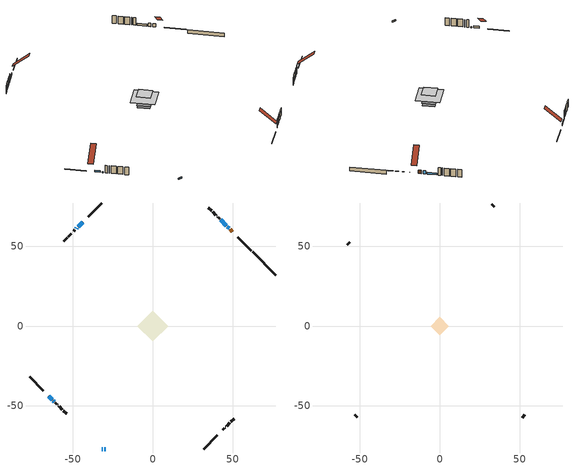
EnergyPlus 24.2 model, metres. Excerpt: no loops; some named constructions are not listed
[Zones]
conditioned space
 floor outside (Floor1 construction): -1.64,0 0,1.64 1.64,0 0,-1.64 z0.91
 floor adiabatic (AdiabaticFloorConstruction): -9.57,0 0,9.57 9.57,0 0,-9.57 z3.35
 floor foundation (Slab1 construction): -5.02,0 0,5.02 5.02,0 0,-5.02 z-1.5
 floor foundation (Slab2 construction): -5.4,0 0,5.4 5.4,0 0,-5.4 z0
 wall outside (RimJoist1 construction): 31.9,-77.02 40.49,-68.43 / -77.02,-31.9 -68.43,-40.49 / -31.9,77.02 -40.49,68.43 / 61.82,47.1 53.23,55.69 z0.91:1.21
 wall outside (AdiabaticWallConstruction 1): 49.8,59.13 48.49,60.43 z0.91:2.94
 wall outside (AdiabaticWallConstruction): -31.9,-77.02 -31.34,-77.02 z0.91:1.73; 47.84,61.09 46.76,62.16 z0.91:2.97; -43.93,64.99 -46.8,62.12 / -64.99,-43.93 -62.84,-46.08 / 46.1,62.82 42.51,66.41 z0.91:2.13; -47.45,61.47 -48.03,60.89 / -62.19,-46.74 -61.61,-47.32 z0.91:1.42; -30.42,-77.02 -29.5,-77.02 z0.91:1.83
 wall outside (Wall1 construction): 43.93,-64.99 44.86,-64.06 / -60.95,-47.97 -60.02,-48.9 / -48.69,60.23 -49.62,59.3 / 41.86,67.07 40.92,68 z0.91:5.79
 wall outside (Wall2 construction): 45.52,-63.41 45.6,-63.32 / -59.36,-49.56 -59.28,-49.65 / -50.28,58.65 -50.36,58.56 / 40.27,68.65 40.18,68.74 z0.91:5.79
 wall outside (Wall3 construction): 46.26,-62.66 48.27,-60.65 / -58.62,-50.3 -56.61,-52.31 / -51.02,57.9 -53.03,55.89 / 39.52,69.4 37.51,71.41 z0.91:5.79
 wall outside (Wall4 construction): 48.93,-59.99 50.96,-57.96 / -55.95,-52.97 -53.92,-55.01 / -53.69,55.23 -55.72,53.2 / 36.86,72.07 34.82,74.1 z0.91:5.79
 wall foundation (FoundationWall1 construction): 77.02,31.9 62.48,46.44 z-1.5:0.91
 window (WindowConstruction 6): -31.9,-77.02 -31.34,-77.02 z0.91:1.72
 window (WindowConstruction 3): 47.84,61.09 46.76,62.16 z0.91:2.97
 window (WindowConstruction 4): -43.93,64.99 -46.8,62.12 z0.91:2.13
 window (WindowConstruction 5): -47.46,61.47 -48.03,60.89 z0.91:1.42
 window (WindowConstruction 7): -30.42,-77.02 -29.5,-77.02 z0.91:1.82
 window (WindowConstruction): -64.99,-43.93 -62.84,-46.08 z0.91:2.13
 window (WindowConstruction 1): -62.18,-46.74 -61.61,-47.31 z0.91:1.42
 window (WindowConstruction 2): 46.1,62.82 42.51,66.41 z0.91:2.13
 door (Door): 49.8,59.13 48.49,60.43 z0.91:2.94
 ceiling adiabatic (AdiabaticFloorConstruction): 0,-9.57 9.57,0 0,9.57 -9.57,0 z3.35
attic - vented
 floor to conditioned space (Floor2 construction Reversed): -5.65,0 0,5.65 5.65,0 0,-5.65 z5.79; -5.05,0 0,5.05 5.05,0 0,-5.05 z5.79
 wall outside (Wall5 construction): 51.62,-57.3 53.23,-55.7 / -53.26,-55.66 -51.65,-57.27 / -56.38,52.54 -57.99,50.94 / 34.16,74.76 32.56,76.36 z0.91:5.79
 roof outside (Roof1 construction): 43.27,-65.65,5.79 36.74,-59.12,13.48 34.62,-61.25,13.48 41.15,-67.78,5.79; -65.65,-43.27,5.79 -59.12,-36.74,13.48 -61.25,-34.62,13.48 -67.78,-41.15,5.79; -43.27,65.65,5.79 -36.74,59.12,13.48 -34.62,61.25,13.48 -41.15,67.78,5.79; 50.45,58.47,5.79 43.92,51.94,13.48 46.05,49.82,13.48 52.58,56.35,5.79
[Material] Roughness=Rough; Thermal Absorptance=0.9
Name | Thickness {m} | Conductivity {W/m-K} | Density {kg/m3} | Specific Heat {J/kg-K} | Solar Absorptance | Visible Absorptance
ceiling stud and cavity | 0.1397 | 0.0760664 | 65.682 | 1177.47 | 0.7 | 0.7
gypsum board | 0.0127 | 0.160291 | 801 | 837.4 | 0.6 | 0.6
[Construction]
Floor2 construction; Floor3 construction: ceiling stud and cavity, gypsum board
[Schedule:Day:Interval]
interior lighting schedule day: No, 01:00, 0.108182, 04:00, 0.0901515, 05:00, 0.0991667, 06:00, 0.162273, 07:00, 0.270455, 08:00, 0.342576, 10:00, 0.369621, 11:00, 0.351591, 12:00, 0.333561, 13:00, 0.324545, 14:00, 0.31553, 15:00, 0.333561, 16:00, 0.369621, 17:00, 0.450758, 18:00, 0.585985, 19:00, 0.775303, 20:00, 0.955606, 21:00, 0.991667, 22:00, 0.712197, 23:00, 0.360606, 24:00, 0.162273
interior lighting schedule day 1: No, 01:00, 0.100909, 04:00, 0.0840909, 05:00, 0.0925, 06:00, 0.151364, 07:00, 0.252273, 08:00, 0.319545, 10:00, 0.344773, 11:00, 0.327955, 12:00, 0.311136, 13:00, 0.302727, 14:00, 0.294318, 15:00, 0.311136, 16:00, 0.344773, 17:00, 0.420455, 18:00, 0.546591, 19:00, 0.723182, 20:00, 0.891364, 21:00, 0.925, 22:00, 0.664318, 23:00, 0.336364, 24:00, 0.151364
interior lighting schedule day 2: No, 01:00, 0.0927273, 04:00, 0.0772727, 05:00, 0.085, 06:00, 0.139091, 07:00, 0.231818, 08:00, 0.293636, 10:00, 0.316818, 11:00, 0.301364, 12:00, 0.285909, 13:00, 0.278182, 14:00, 0.270455, 15:00, 0.285909, 16:00, 0.316818, 17:00, 0.386364, 18:00, 0.502273, 19:00, 0.664545, 20:00, 0.819091, 21:00, 0.85, 22:00, 0.610455, 23:00, 0.309091, 24:00, 0.139091
interior lighting schedule day 3: No, 01:00, 0.0845455, 04:00, 0.0704545, 05:00, 0.0775, 06:00, 0.126818, 07:00, 0.211364, 08:00, 0.267727, 10:00, 0.288864, 11:00, 0.274773, 12:00, 0.260682, 13:00, 0.253636, 14:00, 0.246591, 15:00, 0.260682, 16:00, 0.288864, 17:00, 0.352273, 18:00, 0.457955, 19:00, 0.605909, 20:00, 0.746818, 21:00, 0.775, 22:00, 0.556591, 23:00, 0.281818, 24:00, 0.126818
interior lighting schedule day 4: No, 01:00, 0.0763636, 04:00, 0.0636364, 05:00, 0.07, 06:00, 0.114545, 07:00, 0.190909, 08:00, 0.241818, 10:00, 0.260909, 11:00, 0.248182, 12:00, 0.235455, 13:00, 0.229091, 14:00, 0.222727, 15:00, 0.235455, 16:00, 0.260909, 17:00, 0.318182, 18:00, 0.413636, 19:00, 0.547273, 20:00, 0.674545, 21:00, 0.7, 22:00, 0.502727, 23:00, 0.254545, 24:00, 0.114545
interior lighting schedule day 5: No, 01:00, 0.0727273, 04:00, 0.0606061, 05:00, 0.0666667, 06:00, 0.109091, 07:00, 0.181818, 08:00, 0.230303, 10:00, 0.248485, 11:00, 0.236364, 12:00, 0.224242, 13:00, 0.218182, 14:00, 0.212121, 15:00, 0.224242, 16:00, 0.248485, 17:00, 0.30303, 18:00, 0.393939, 19:00, 0.521212, 20:00, 0.642424, 21:00, 0.666667, 22:00, 0.478788, 23:00, 0.242424, 24:00, 0.109091
interior lighting schedule day 6: No, 01:00, 0.0745455, 04:00, 0.0621212, 05:00, 0.0683333, 06:00, 0.111818, 07:00, 0.186364, 08:00, 0.236061, 10:00, 0.254697, 11:00, 0.242273, 12:00, 0.229848, 13:00, 0.223636, 14:00, 0.217424, 15:00, 0.229848, 16:00, 0.254697, 17:00, 0.310606, 18:00, 0.403788, 19:00, 0.534242, 20:00, 0.658485, 21:00, 0.683333, 22:00, 0.490758, 23:00, 0.248485, 24:00, 0.111818
interior lighting schedule day 7: No, 01:00, 0.08, 04:00, 0.0666667, 05:00, 0.0733333, 06:00, 0.12, 07:00, 0.2, 08:00, 0.253333, 10:00, 0.273333, 11:00, 0.26, 12:00, 0.246667, 13:00, 0.24, 14:00, 0.233333, 15:00, 0.246667, 16:00, 0.273333, 17:00, 0.333333, 18:00, 0.433333, 19:00, 0.573333, 20:00, 0.706667, 21:00, 0.733333, 22:00, 0.526667, 23:00, 0.266667, 24:00, 0.12
interior lighting schedule day 8: No, 01:00, 0.0890909, 04:00, 0.0742424, 05:00, 0.0816667, 06:00, 0.133636, 07:00, 0.222727, 08:00, 0.282121, 10:00, 0.304394, 11:00, 0.289545, 12:00, 0.274697, 13:00, 0.267273, 14:00, 0.259848, 15:00, 0.274697, 16:00, 0.304394, 17:00, 0.371212, 18:00, 0.482576, 19:00, 0.638485, 20:00, 0.78697, 21:00, 0.816667, 22:00, 0.586515, 23:00, 0.29697, 24:00, 0.133636
interior lighting schedule day 9: No, 01:00, 0.0972727, 04:00, 0.0810606, 05:00, 0.0891667, 06:00, 0.145909, 07:00, 0.243182, 08:00, 0.30803, 10:00, 0.332348, 11:00, 0.316136, 12:00, 0.299924, 13:00, 0.291818, 14:00, 0.283712, 15:00, 0.299924, 16:00, 0.332348, 17:00, 0.405303, 18:00, 0.526894, 19:00, 0.697121, 20:00, 0.859242, 21:00, 0.891667, 22:00, 0.640379, 23:00, 0.324242, 24:00, 0.145909
interior lighting schedule day 10: No, 01:00, 0.105455, 04:00, 0.0878788, 05:00, 0.0966667, 06:00, 0.158182, 07:00, 0.263636, 08:00, 0.333939, 10:00, 0.360303, 11:00, 0.342727, 12:00, 0.325152, 13:00, 0.316364, 14:00, 0.307576, 15:00, 0.325152, 16:00, 0.360303, 17:00, 0.439394, 18:00, 0.571212, 19:00, 0.755758, 20:00, 0.931515, 21:00, 0.966667, 22:00, 0.694242, 23:00, 0.351515, 24:00, 0.158182
interior lighting schedule day 11: No, 01:00, 0.109091, 04:00, 0.0909091, 05:00, 0.1, 06:00, 0.163636, 07:00, 0.272727, 08:00, 0.345455, 10:00, 0.372727, 11:00, 0.354545, 12:00, 0.336364, 13:00, 0.327273, 14:00, 0.318182, 15:00, 0.336364, 16:00, 0.372727, 17:00, 0.454545, 18:00, 0.590909, 19:00, 0.781818, 20:00, 0.963636, 21:00, 1, 22:00, 0.718182, 23:00, 0.363636, 24:00, 0.163636
interior lighting schedule default day; occupants schedule default day; clothes dryer schedule default day; cooking range schedule default day; misc plug loads schedule default day; general water use schedule default day; heating setpoint default day; cooling setpoint default day; clothes dryer exhaust 0 schedule default day; cooling season schedule day; cooling season schedule day 2; cooling season schedule default day; exterior lighting schedule default day; natural vent schedule default day: No, 24:00, 0
occupants schedule day: No, 05:00, 0.426829, 06:00, 0.719512, 07:00, 1, 08:00, 0.670732, 09:00, 0.329268, 14:00, 0.170732, 15:00, 0.231707, 16:00, 0.329268, 17:00, 0.5, 18:00, 0.670732, 19:00, 0.829268, 21:00, 1, 22:00, 0.853659, 23:00, 0.646341, 24:00, 0.426829
clothes dryer schedule day; clothes dryer exhaust 0 schedule day: No, 01:00, 0.123457, 02:00, 0.0740741, 03:00, 0.0493827, 04:00, 0.0246914, 05:00, 0.0493827, 06:00, 0.0740741, 07:00, 0.197531, 08:00, 0.395062, 09:00, 0.592593, 10:00, 0.839506, 11:00, 0.962963, 12:00, 1, 13:00, 0.91358, 14:00, 0.82716, 15:00, 0.716049, 16:00, 0.753086, 17:00, 0.679012, 18:00, 0.666667, 20:00, 0.62963, 21:00, 0.641975, 22:00, 0.666667, 23:00, 0.54321, 24:00, 0.296296
cooking range schedule day: No, 05:00, 0.0597015, 06:00, 0.11194, 07:00, 0.171642, 08:00, 0.291045, 11:00, 0.343284, 12:00, 0.402985, 13:00, 0.462687, 14:00, 0.343284, 15:00, 0.291045, 16:00, 0.402985, 17:00, 0.567164, 18:00, 1, 19:00, 0.850746, 20:00, 0.432836, 21:00, 0.291045, 22:00, 0.231343, 23:00, 0.171642, 24:00, 0.11194
misc plug loads schedule day: No, 06:00, 0.705882, 07:00, 0.745098, 08:00, 0.803922, 15:00, 0.823529, 16:00, 0.862745, 17:00, 0.921569, 18:00, 0.980392, 19:00, 1, 20:00, 0.980392, 21:00, 0.941176, 22:00, 0.862745, 23:00, 0.784314, 24:00, 0.72549
general water use schedule day: No, 01:00, 0.315068, 03:00, 0.287671, 04:00, 0.342466, 05:00, 0.369863, 06:00, 0.520548, 07:00, 0.60274, 08:00, 0.534247, 10:00, 0.506849, 11:00, 0.465753, 14:00, 0.479452, 15:00, 0.534247, 16:00, 0.589041, 17:00, 0.69863, 18:00, 0.876712, 19:00, 0.890411, 20:00, 0.986301, 21:00, 1, 22:00, 0.863014, 23:00, 0.616438, 24:00, 0.465753
heating setpoint day: No, 24:00, 21
cooling setpoint day: No, 24:00, 25
cooling season schedule day 1: No, 24:00, 1
exterior lighting schedule day: No, 01:00, 0.566667, 03:00, 0.524167, 05:00, 0.495833, 06:00, 0.5525, 07:00, 0.623333, 08:00, 0.580833, 09:00, 0.439167, 10:00, 0.354167, 12:00, 0.34, 13:00, 0.354167, 14:00, 0.396667, 15:00, 0.425, 16:00, 0.495833, 17:00, 0.623333, 18:00, 0.793333, 19:00, 0.906667, 20:00, 0.963333, 21:00, 0.991667, 22:00, 0.920833, 23:00, 0.793333, 24:00, 0.665833
exterior lighting schedule day 1: No, 01:00, 0.528571, 03:00, 0.488929, 05:00, 0.4625, 06:00, 0.515357, 07:00, 0.581429, 08:00, 0.541786, 09:00, 0.409643, 10:00, 0.330357, 12:00, 0.317143, 13:00, 0.330357, 14:00, 0.37, 15:00, 0.396429, 16:00, 0.4625, 17:00, 0.581429, 18:00, 0.74, 19:00, 0.845714, 20:00, 0.898571, 21:00, 0.925, 22:00, 0.858929, 23:00, 0.74, 24:00, 0.621071
exterior lighting schedule day 10: No, 01:00, 0.552381, 03:00, 0.510952, 05:00, 0.483333, 06:00, 0.538571, 07:00, 0.607619, 08:00, 0.56619, 09:00, 0.428095, 10:00, 0.345238, 12:00, 0.331429, 13:00, 0.345238, 14:00, 0.386667, 15:00, 0.414286, 16:00, 0.483333, 17:00, 0.607619, 18:00, 0.773333, 19:00, 0.88381, 20:00, 0.939048, 21:00, 0.966667, 22:00, 0.897619, 23:00, 0.773333, 24:00, 0.649048
exterior lighting schedule day 11: No, 01:00, 0.571429, 03:00, 0.528571, 05:00, 0.5, 06:00, 0.557143, 07:00, 0.628571, 08:00, 0.585714, 09:00, 0.442857, 10:00, 0.357143, 12:00, 0.342857, 13:00, 0.357143, 14:00, 0.4, 15:00, 0.428571, 16:00, 0.5, 17:00, 0.628571, 18:00, 0.8, 19:00, 0.914286, 20:00, 0.971429, 21:00, 1, 22:00, 0.928571, 23:00, 0.8, 24:00, 0.671429
exterior lighting schedule day 2: No, 01:00, 0.485714, 03:00, 0.449286, 05:00, 0.425, 06:00, 0.473571, 07:00, 0.534286, 08:00, 0.497857, 09:00, 0.376429, 10:00, 0.303571, 12:00, 0.291429, 13:00, 0.303571, 14:00, 0.34, 15:00, 0.364286, 16:00, 0.425, 17:00, 0.534286, 18:00, 0.68, 19:00, 0.777143, 20:00, 0.825714, 21:00, 0.85, 22:00, 0.789286, 23:00, 0.68, 24:00, 0.570714
exterior lighting schedule day 3: No, 01:00, 0.442857, 03:00, 0.409643, 05:00, 0.3875, 06:00, 0.431786, 07:00, 0.487143, 08:00, 0.453929, 09:00, 0.343214, 10:00, 0.276786, 12:00, 0.265714, 13:00, 0.276786, 14:00, 0.31, 15:00, 0.332143, 16:00, 0.3875, 17:00, 0.487143, 18:00, 0.62, 19:00, 0.708571, 20:00, 0.752857, 21:00, 0.775, 22:00, 0.719643, 23:00, 0.62, 24:00, 0.520357
exterior lighting schedule day 4: No, 01:00, 0.4, 03:00, 0.37, 05:00, 0.35, 06:00, 0.39, 07:00, 0.44, 08:00, 0.41, 09:00, 0.31, 10:00, 0.25, 12:00, 0.24, 13:00, 0.25, 14:00, 0.28, 15:00, 0.3, 16:00, 0.35, 17:00, 0.44, 18:00, 0.56, 19:00, 0.64, 20:00, 0.68, 21:00, 0.7, 22:00, 0.65, 23:00, 0.56, 24:00, 0.47
exterior lighting schedule day 5: No, 01:00, 0.380952, 03:00, 0.352381, 05:00, 0.333333, 06:00, 0.371429, 07:00, 0.419048, 08:00, 0.390476, 09:00, 0.295238, 10:00, 0.238095, 12:00, 0.228571, 13:00, 0.238095, 14:00, 0.266667, 15:00, 0.285714, 16:00, 0.333333, 17:00, 0.419048, 18:00, 0.533333, 19:00, 0.609524, 20:00, 0.647619, 21:00, 0.666667, 22:00, 0.619048, 23:00, 0.533333, 24:00, 0.447619
exterior lighting schedule day 6: No, 01:00, 0.390476, 03:00, 0.36119, 05:00, 0.341667, 06:00, 0.380714, 07:00, 0.429524, 08:00, 0.400238, 09:00, 0.302619, 10:00, 0.244048, 12:00, 0.234286, 13:00, 0.244048, 14:00, 0.273333, 15:00, 0.292857, 16:00, 0.341667, 17:00, 0.429524, 18:00, 0.546667, 19:00, 0.624762, 20:00, 0.66381, 21:00, 0.683333, 22:00, 0.634524, 23:00, 0.546667, 24:00, 0.45881
exterior lighting schedule day 7: No, 01:00, 0.419048, 03:00, 0.387619, 05:00, 0.366667, 06:00, 0.408571, 07:00, 0.460952, 08:00, 0.429524, 09:00, 0.324762, 10:00, 0.261905, 12:00, 0.251429, 13:00, 0.261905, 14:00, 0.293333, 15:00, 0.314286, 16:00, 0.366667, 17:00, 0.460952, 18:00, 0.586667, 19:00, 0.670476, 20:00, 0.712381, 21:00, 0.733333, 22:00, 0.680952, 23:00, 0.586667, 24:00, 0.492381
exterior lighting schedule day 8: No, 01:00, 0.466667, 03:00, 0.431667, 05:00, 0.408333, 06:00, 0.455, 07:00, 0.513333, 08:00, 0.478333, 09:00, 0.361667, 10:00, 0.291667, 12:00, 0.28, 13:00, 0.291667, 14:00, 0.326667, 15:00, 0.35, 16:00, 0.408333, 17:00, 0.513333, 18:00, 0.653333, 19:00, 0.746667, 20:00, 0.793333, 21:00, 0.816667, 22:00, 0.758333, 23:00, 0.653333, 24:00, 0.548333
exterior lighting schedule day 9: No, 01:00, 0.509524, 03:00, 0.47131, 05:00, 0.445833, 06:00, 0.496786, 07:00, 0.560476, 08:00, 0.522262, 09:00, 0.394881, 10:00, 0.318452, 12:00, 0.305714, 13:00, 0.318452, 14:00, 0.356667, 15:00, 0.382143, 16:00, 0.445833, 17:00, 0.560476, 18:00, 0.713333, 19:00, 0.815238, 20:00, 0.86619, 21:00, 0.891667, 22:00, 0.827976, 23:00, 0.713333, 24:00, 0.59869
[Schedule:Week:Daily]
heating setpoint Week Rule - Jan1-Dec31: heating setpoint day, heating setpoint day, heating setpoint day, heating setpoint day, heating setpoint day, heating setpoint day, heating setpoint day, heating setpoint default day, heating setpoint default day, heating setpoint default day, heating setpoint default day, heating setpoint default day
cooling setpoint Week Rule - Jan1-Dec31: cooling setpoint day, cooling setpoint day, cooling setpoint day, cooling setpoint day, cooling setpoint day, cooling setpoint day, cooling setpoint day, cooling setpoint default day, cooling setpoint default day, cooling setpoint default day, cooling setpoint default day, cooling setpoint default day
clothes dryer exhaust 0 schedule Week Rule - Jan1-Dec31: clothes dryer exhaust 0 schedule day, clothes dryer exhaust 0 schedule day, clothes dryer exhaust 0 schedule day, clothes dryer exhaust 0 schedule day, clothes dryer exhaust 0 schedule day, clothes dryer exhaust 0 schedule day, clothes dryer exhaust 0 schedule day, clothes dryer exhaust 0 schedule default day, clothes dryer exhaust 0 schedule default day, clothes dryer exhaust 0 schedule default day, clothes dryer exhaust 0 schedule default day, clothes dryer exhaust 0 schedule default day
cooling season schedule Week Rule - Jan1-May26: cooling season schedule day, cooling season schedule day, cooling season schedule day, cooling season schedule day, cooling season schedule day, cooling season schedule day, cooling season schedule day, cooling season schedule default day, cooling season schedule default day, cooling season schedule default day, cooling season schedule default day, cooling season schedule default day
cooling season schedule Week Rule - May27-Jun2: cooling season schedule day, cooling season schedule day, cooling season schedule day, cooling season schedule day, cooling season schedule day, cooling season schedule day 1, cooling season schedule day 1, cooling season schedule default day, cooling season schedule default day, cooling season schedule default day, cooling season schedule default day, cooling season schedule default day
cooling season schedule Week Rule - Jun3-Sep29: cooling season schedule day 1, cooling season schedule day 1, cooling season schedule day 1, cooling season schedule day 1, cooling season schedule day 1, cooling season schedule day 1, cooling season schedule day 1, cooling season schedule default day, cooling season schedule default day, cooling season schedule default day, cooling season schedule default day, cooling season schedule default day
cooling season schedule Week Rule - Sep30-Oct6: cooling season schedule day 1, cooling season schedule day 2, cooling season schedule day 2, cooling season schedule day 2, cooling season schedule day 2, cooling season schedule day 2, cooling season schedule day 2, cooling season schedule default day, cooling season schedule default day, cooling season schedule default day, cooling season schedule default day, cooling season schedule default day
cooling season schedule Week Rule - Oct7-Dec31: cooling season schedule day 2, cooling season schedule day 2, cooling season schedule day 2, cooling season schedule day 2, cooling season schedule day 2, cooling season schedule day 2, cooling season schedule day 2, cooling season schedule default day, cooling season schedule default day, cooling season schedule default day, cooling season schedule default day, cooling season schedule default day
exterior lighting schedule Week Rule - Oct28-Nov3: exterior lighting schedule day 9, exterior lighting schedule day 9, exterior lighting schedule day 9, exterior lighting schedule day 9, exterior lighting schedule day 10, exterior lighting schedule day 10, exterior lighting schedule day 10, exterior lighting schedule default day, exterior lighting schedule default day, exterior lighting schedule default day, exterior lighting schedule default day, exterior lighting schedule default day
exterior lighting schedule Week Rule - Nov4-Nov24: exterior lighting schedule day 10, exterior lighting schedule day 10, exterior lighting schedule day 10, exterior lighting schedule day 10, exterior lighting schedule day 10, exterior lighting schedule day 10, exterior lighting schedule day 10, exterior lighting schedule default day, exterior lighting schedule default day, exterior lighting schedule default day, exterior lighting schedule default day, exterior lighting schedule default day
exterior lighting schedule Week Rule - Nov25-Dec1: exterior lighting schedule day 10, exterior lighting schedule day 10, exterior lighting schedule day 10, exterior lighting schedule day 10, exterior lighting schedule day 10, exterior lighting schedule day 10, exterior lighting schedule day 11, exterior lighting schedule default day, exterior lighting schedule default day, exterior lighting schedule default day, exterior lighting schedule default day, exterior lighting schedule default day
exterior lighting schedule Week Rule - Dec2-Dec31: exterior lighting schedule day 11, exterior lighting schedule day 11, exterior lighting schedule day 11, exterior lighting schedule day 11, exterior lighting schedule day 11, exterior lighting schedule day 11, exterior lighting schedule day 11, exterior lighting schedule default day, exterior lighting schedule default day, exterior lighting schedule default day, exterior lighting schedule default day, exterior lighting schedule default day
natural vent schedule Week Rule - Jan1-Dec31: natural vent schedule default day, natural vent schedule default day, natural vent schedule default day, natural vent schedule default day, natural vent schedule default day, natural vent schedule default day, natural vent schedule default day, natural vent schedule default day, natural vent schedule default day, natural vent schedule default day, natural vent schedule default day, natural vent schedule default day
[Schedule:Year]
heating setpoint: heating setpoint Week Rule - Jan1-Dec31, 1, 1, 12, 31
clothes dryer exhaust 0 schedule: clothes dryer exhaust 0 schedule Week Rule - Jan1-Dec31, 1, 1, 12, 31
cooling season schedule: cooling season schedule Week Rule - Jan1-May26, 1, 1, 5, 26, cooling season schedule Week Rule - May27-Jun2, 5, 27, 6, 2, cooling season schedule Week Rule - Jun3-Sep29, 6, 3, 9, 29, cooling season schedule Week Rule - Sep30-Oct6, 9, 30, 10, 6, cooling season schedule Week Rule - Oct7-Dec31, 10, 7, 12, 31
natural vent schedule: natural vent schedule Week Rule - Jan1-Dec31, 1, 1, 12, 31
